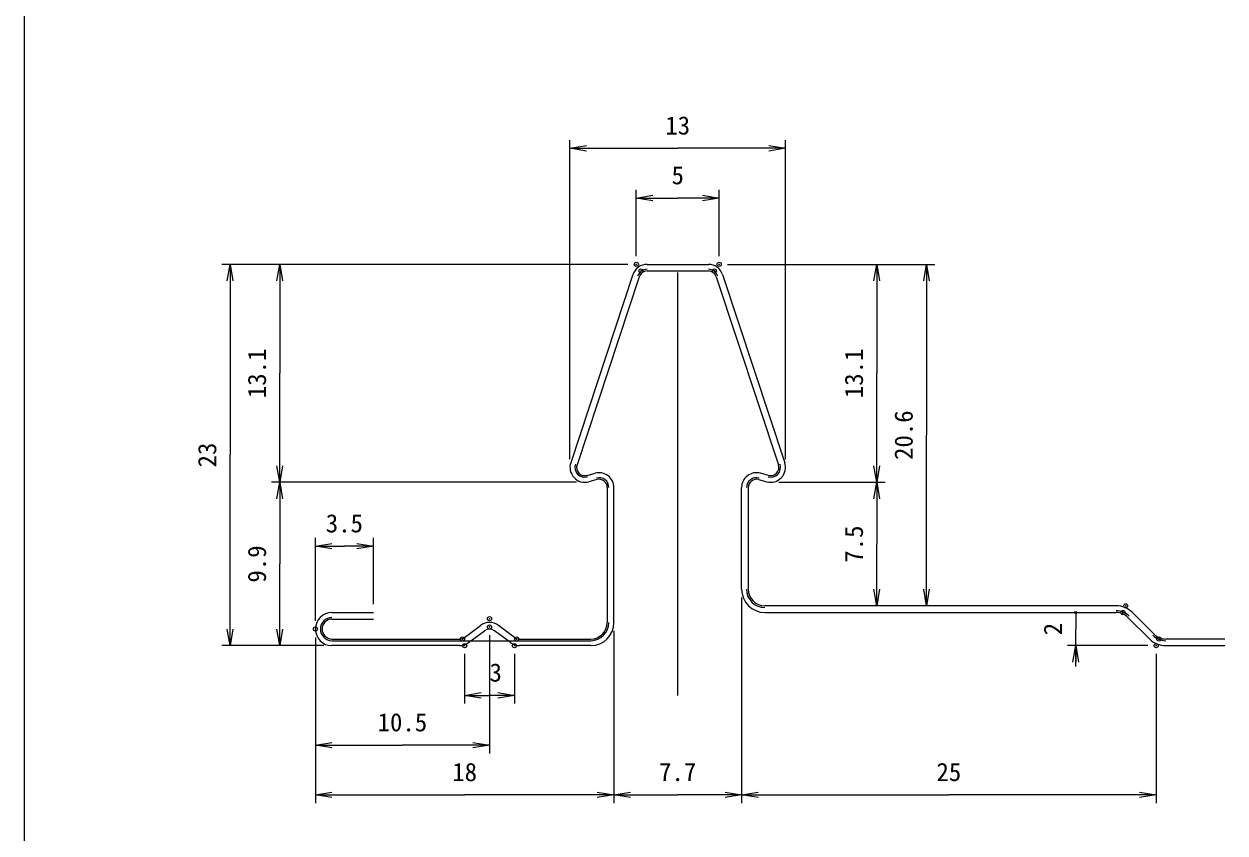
# Model space of a CAD drawing. Units: millimetres on the paper. Extents: x -208 to 189, y -250 to 139.
# Drawn here: x -208.4 to -63.6, y -61 to 36.6 of the extents above; entities that cross this region are included whole.
import ezdxf
from ezdxf.enums import TextEntityAlignment as Align

# ---------------------------------------------------------------- set-up
doc = ezdxf.new("R2010")
doc.units = ezdxf.units.MM
doc.header["$PDMODE"] = 32
doc.header["$PDSIZE"] = 0.5
for name, color, linetype, lineweight in [('0-0_寸法', 7, 'Continuous', 18), ('0-3', 6, 'Continuous', 18), ('1-1', 3, 'Continuous', 18), ('F-F', 5, 'Continuous', 18)]:
    doc.layers.add(name, color=color, linetype=linetype, lineweight=lineweight)
doc.styles.add('ＭＳ ゴシック', font='')
doc.styles.get('ＭＳ ゴシック').set_extended_font_data('MS Gothic')

# ---------------------------------------------------------------- blocks, each defined once
blk = doc.blocks.new('_OPEN')
at = {"layer": '0-0_寸法'}
blk.add_line((0, 0), (-1, 0), dxfattribs=at)
blk.add_lwpolyline([(-1, 0.1667), (0, 0), (-1, -0.1667)], dxfattribs=at)
blk = doc.blocks.new('D34')
at = {"layer": '0-3'}
for p, q in [((61, 137), (61, 145)), ((71, 137), (71, 145)), ((61, 144), (66, 144)), ((71, 144), (66, 144))]:
    blk.add_line(p, q, dxfattribs=at)
at = {"layer": '0-3', "xscale": 2, "yscale": 2, "rotation": 180}
blk.add_blockref('_OPEN', (61, 144), dxfattribs=at)
at = {"layer": '0-3', "xscale": 2, "yscale": 2}
blk.add_blockref('_OPEN', (71, 144), dxfattribs=at)
at = {"layer": '0-3', "color": 7, "style": 'ＭＳ ゴシック'}
blk.add_text('5', height=2.2, dxfattribs=at).set_placement((65.25, 145), align=Align.BOTTOM_LEFT)
blk = doc.blocks.new('D35')
at = {"layer": '0-3'}
for p, q in [((53, 112.508), (53, 151)), ((79, 112.508), (79, 151)), ((53, 150), (66, 150)), ((79, 150), (66, 150))]:
    blk.add_line(p, q, dxfattribs=at)
at = {"layer": '0-3', "xscale": 2, "yscale": 2, "rotation": 180}
blk.add_blockref('_OPEN', (53, 150), dxfattribs=at)
at = {"layer": '0-3', "xscale": 2, "yscale": 2}
blk.add_blockref('_OPEN', (79, 150), dxfattribs=at)
at = {"layer": '0-3', "color": 7, "style": 'ＭＳ ゴシック'}
blk.add_text('13', height=2.199, dxfattribs=at).set_placement((64.5, 151), align=Align.BOTTOM_LEFT)
blk = doc.blocks.new('D36')
at = {"layer": '0-3'}
for p, q in [((22.3, 93), (22.3, 103)), ((29.3, 95), (29.3, 103)), ((22.3, 102), (25.8, 102)), ((29.3, 102), (25.8, 102))]:
    blk.add_line(p, q, dxfattribs=at)
at = {"layer": '0-3', "xscale": 2, "yscale": 2, "rotation": 180}
blk.add_blockref('_OPEN', (22.3, 102), dxfattribs=at)
at = {"layer": '0-3', "xscale": 2, "yscale": 2}
blk.add_blockref('_OPEN', (29.3, 102), dxfattribs=at)
at = {"layer": '0-3', "color": 7, "style": 'ＭＳ ゴシック'}
blk.add_text('3.5', height=2.199, dxfattribs=at).set_placement((23.55, 103), align=Align.BOTTOM_LEFT)
blk = doc.blocks.new('D37')
at = {"layer": '0-3'}
for p, q in [((22.3, 91), (22.3, 77)), ((43.3, 91.25), (43.3, 77)), ((22.3, 78), (32.8, 78)), ((43.3, 78), (32.8, 78))]:
    blk.add_line(p, q, dxfattribs=at)
at = {"layer": '0-3', "xscale": 2, "yscale": 2, "rotation": 180}
blk.add_blockref('_OPEN', (22.3, 78), dxfattribs=at)
at = {"layer": '0-3', "xscale": 2, "yscale": 2}
blk.add_blockref('_OPEN', (43.3, 78), dxfattribs=at)
at = {"layer": '0-3', "color": 7, "style": 'ＭＳ ゴシック'}
blk.add_text('10.5', height=2.199, dxfattribs=at).set_placement((29.8, 79), align=Align.BOTTOM_LEFT)
blk = doc.blocks.new('D38')
at = {"layer": '0-3'}
for p, q in [((40.3, 89), (40.3, 83)), ((46.3, 89), (46.3, 83)), ((40.3, 84), (43.3, 84)), ((46.3, 84), (43.3, 84))]:
    blk.add_line(p, q, dxfattribs=at)
at = {"layer": '0-3', "xscale": 2, "yscale": 2, "rotation": 180}
blk.add_blockref('_OPEN', (40.3, 84), dxfattribs=at)
at = {"layer": '0-3', "xscale": 2, "yscale": 2}
blk.add_blockref('_OPEN', (46.3, 84), dxfattribs=at)
at = {"layer": '0-3', "color": 7, "style": 'ＭＳ ゴシック'}
blk.add_text(' 3', height=2.199, dxfattribs=at).set_placement((41.8, 85), align=Align.BOTTOM_LEFT)
blk = doc.blocks.new('D39')
at = {"layer": '0-3'}
for p, q in [((22.3, 91), (22.3, 71)), ((22.3, 72), (40.3, 72)), ((58.3, 72), (40.3, 72))]:
    blk.add_line(p, q, dxfattribs=at)
at = {"layer": '0-3', "xscale": 2, "yscale": 2, "rotation": 180}
blk.add_blockref('_OPEN', (22.3, 72), dxfattribs=at)
at = {"layer": '0-3', "xscale": 2, "yscale": 2}
blk.add_blockref('_OPEN', (58.3, 72), dxfattribs=at)
at = {"layer": '0-3', "color": 7, "style": 'ＭＳ ゴシック'}
blk.add_text('18', height=2.199, dxfattribs=at).set_placement((38.8, 73), align=Align.BOTTOM_LEFT)
blk = doc.blocks.new('D40')
at = {"layer": '0-3'}
for p, q in [((58.3, 91.8), (58.3, 71)), ((58.3, 72), (66, 72)), ((73.7, 72), (66, 72))]:
    blk.add_line(p, q, dxfattribs=at)
at = {"layer": '0-3', "xscale": 2, "yscale": 2, "rotation": 180}
blk.add_blockref('_OPEN', (58.3, 72), dxfattribs=at)
at = {"layer": '0-3', "xscale": 2, "yscale": 2}
blk.add_blockref('_OPEN', (73.7, 72), dxfattribs=at)
at = {"layer": '0-3', "color": 7, "style": 'ＭＳ ゴシック'}
blk.add_text('7.7', height=2.199, dxfattribs=at).set_placement((63.75, 73), align=Align.BOTTOM_LEFT)
blk = doc.blocks.new('D41')
at = {"layer": '0-3'}
for p, q in [((73.7, 95.8), (73.7, 71)), ((123.7, 89), (123.7, 71)), ((73.7, 72), (98.7, 72)), ((123.7, 72), (98.7, 72))]:
    blk.add_line(p, q, dxfattribs=at)
at = {"layer": '0-3', "xscale": 2, "yscale": 2, "rotation": 180}
blk.add_blockref('_OPEN', (73.7, 72), dxfattribs=at)
at = {"layer": '0-3', "xscale": 2, "yscale": 2}
blk.add_blockref('_OPEN', (123.7, 72), dxfattribs=at)
at = {"layer": '0-3', "color": 7, "style": 'ＭＳ ゴシック'}
blk.add_text('25', height=2.199, dxfattribs=at).set_placement((97.2, 73), align=Align.BOTTOM_LEFT)
blk = doc.blocks.new('D42')
at = {"layer": '0-3'}
for p, q in [((72, 136), (97, 136)), ((96, 136), (96, 115.4)), ((96, 94.8), (96, 115.4))]:
    blk.add_line(p, q, dxfattribs=at)
at = {"layer": '0-3', "xscale": 2, "yscale": 2}
for p, rotation in [((96, 136), 90), ((96, 94.8), 270)]:
    blk.add_blockref('_OPEN', p, dxfattribs=dict(at, rotation=rotation))
at = {"layer": '0-3', "color": 7, "style": 'ＭＳ ゴシック'}
blk.add_text('20.6', height=2.199, rotation=90, dxfattribs=at).set_placement((95, 112.4), align=Align.BOTTOM_LEFT)
blk = doc.blocks.new('D43')
at = {"layer": '0-3'}
for p in [(90, 109.708), (90, 94.8)]:
    blk.add_line(p, (90, 102.254), dxfattribs=at)
at = {"layer": '0-3', "xscale": 2, "yscale": 2}
for p, rotation in [((90, 109.708), 90), ((90, 94.8), 270)]:
    blk.add_blockref('_OPEN', p, dxfattribs=dict(at, rotation=rotation))
at = {"layer": '0-3', "color": 7, "style": 'ＭＳ ゴシック'}
blk.add_text('7.5', height=2.199, rotation=90, dxfattribs=at).set_placement((89, 100.004), align=Align.BOTTOM_LEFT)
blk = doc.blocks.new('D44')
at = {"layer": '0-3'}
for p, q in [((72, 136), (91, 136)), ((90, 136), (90, 122.854)), ((90, 109.708), (90, 122.854)), ((78.2, 109.708), (91, 109.708))]:
    blk.add_line(p, q, dxfattribs=at)
at = {"layer": '0-3', "xscale": 2, "yscale": 2}
for p, rotation in [((90, 136), 90), ((90, 109.708), 270)]:
    blk.add_blockref('_OPEN', p, dxfattribs=dict(at, rotation=rotation))
at = {"layer": '0-3', "color": 7, "style": 'ＭＳ ゴシック'}
blk.add_text('13.1', height=2.199, rotation=90, dxfattribs=at).set_placement((89, 119.854), align=Align.BOTTOM_LEFT)
blk = doc.blocks.new('_DOT')
at = {"layer": '0-0_寸法'}
blk.add_line((-0.5, 0), (-1, 0), dxfattribs=at)
blk.add_circle((0, 0), 0.25, dxfattribs=at)
blk.add_circle((0, 0), 0.25, dxfattribs=at)
blk = doc.blocks.new('D45')
at = {"layer": '0-3'}
for p, q in [((114, 94), (114, 92)), ((114, 87.5), (114, 92)), ((122.7, 90), (113, 90))]:
    blk.add_line(p, q, dxfattribs=at)
at = {"layer": '0-3', "rotation": 90}
for name, p, xscale, yscale in [('_DOT', (114, 94), 0.5333333, 0.5333333), ('_OPEN', (114, 90), 2, 2)]:
    blk.add_blockref(name, p, dxfattribs=dict(at, xscale=xscale, yscale=yscale))
at = {"layer": '0-3', "color": 7, "style": 'ＭＳ ゴシック'}
blk.add_text('2', height=2.2, rotation=90, dxfattribs=at).set_placement((113, 91.25), align=Align.BOTTOM_LEFT)
blk = doc.blocks.new('D53')
at = {"layer": '0-3'}
for p, q in [((18, 109.708), (18, 99.854)), ((18, 90), (18, 99.854)), ((23.3, 90), (17, 90))]:
    blk.add_line(p, q, dxfattribs=at)
at = {"layer": '0-3', "xscale": 2, "yscale": 2}
for p, rotation in [((18, 109.708), 90), ((18, 90), 270)]:
    blk.add_blockref('_OPEN', p, dxfattribs=dict(at, rotation=rotation))
at = {"layer": '0-3', "color": 7, "style": 'ＭＳ ゴシック'}
blk.add_text('9.9', height=2.199, rotation=90, dxfattribs=at).set_placement((17, 97.604), align=Align.BOTTOM_LEFT)
blk = doc.blocks.new('D54')
at = {"layer": '0-3'}
for p, q in [((60, 136), (17, 136)), ((18, 136), (18, 122.854)), ((18, 109.708), (18, 122.854)), ((53.8, 109.708), (17, 109.708))]:
    blk.add_line(p, q, dxfattribs=at)
at = {"layer": '0-3', "xscale": 2, "yscale": 2}
for p, rotation in [((18, 136), 90), ((18, 109.708), 270)]:
    blk.add_blockref('_OPEN', p, dxfattribs=dict(at, rotation=rotation))
at = {"layer": '0-3', "color": 7, "style": 'ＭＳ ゴシック'}
blk.add_text('13.1', height=2.199, rotation=90, dxfattribs=at).set_placement((17, 119.854), align=Align.BOTTOM_LEFT)
blk = doc.blocks.new('D55')
at = {"layer": '0-3'}
for p, q in [((60, 136), (11, 136)), ((12, 136), (12, 113)), ((12, 90), (12, 113)), ((23.3, 90), (11, 90))]:
    blk.add_line(p, q, dxfattribs=at)
at = {"layer": '0-3', "xscale": 2, "yscale": 2}
for p, rotation in [((12, 136), 90), ((12, 90), 270)]:
    blk.add_blockref('_OPEN', p, dxfattribs=dict(at, rotation=rotation))
at = {"layer": '0-3', "color": 7, "style": 'ＭＳ ゴシック'}
blk.add_text('23', height=2.199, rotation=90, dxfattribs=at).set_placement((11, 111.5), align=Align.BOTTOM_LEFT)

msp = doc.modelspace()

# ---------------------------------------------------------------- linework, layer by layer
at = {"layer": '1-1'}
for p, q in [((-133.292, 7.588), (-125.894, 7.588)), ((-135.001, 6.353), (-142.502, -16.339)), ((-134.242, 6.101), (-141.743, -16.59)), ((-133.292, 6.788), (-125.894, 6.788)), ((-129.593, -44.412), (-129.593, 6.588)), ((-124.944, 6.101), (-117.444, -16.59)), ((-124.185, 6.353), (-116.684, -16.339)), ((-140.534, -17.87), (-139.559, -17.609)), ((-139.352, -18.381), (-140.327, -18.643)), ((-119.834, -18.381), (-118.859, -18.643)), ((-118.652, -17.87), (-119.627, -17.609)), ((-138.093, -19.347), (-138.093, -35.612)), ((-137.293, -35.612), (-137.293, -19.347)), ((-121.893, -31.612), (-121.893, -19.347)), ((-121.093, -19.347), (-121.093, -31.612)), ((-171.293, -34.412), (-166.293, -34.412)), ((-76.722, -33.612), (-119.093, -33.612)), ((-119.093, -34.412), (-76.722, -34.412)), ((-72.148, -37.027), (-74.742, -34.432)), ((-171.293, -35.212), (-166.293, -35.212)), ((-155.293, -37.412), (-153.373, -35.972)), ((-149.293, -37.412), (-151.213, -35.972)), ((-75.307, -34.998), (-72.713, -37.592)), ((-171.293, -37.612), (-155.893, -37.612)), ((-154.813, -38.052), (-152.893, -36.612)), ((-149.773, -38.052), (-151.693, -36.612)), ((-148.693, -37.612), (-140.093, -37.612)), ((-63.593, -37.612), (-70.733, -37.612)), ((-155.893, -38.412), (-171.293, -38.412)), ((-140.093, -38.412), (-148.693, -38.412)), ((-70.733, -38.412), (-63.593, -38.412))]:
    msp.add_line(p, q, dxfattribs=at)
at = {"layer": '1-1', "color": 1}
msp.add_line((-171.293, -37.812), (-140.093, -37.812), dxfattribs=at)
at = {"layer": '1-1'}
for centre, radius, start, end in [((-133.292, 5.788), 1.8, 90, 161.70852), ((-125.894, 5.788), 1.8, 18.29148, 90), ((-133.292, 5.788), 1, 90, 161.70852), ((-125.894, 5.788), 1, 18.29148, 90), ((-140.793, -16.904), 1.8, 161.70852, 285), ((-140.793, -16.904), 1, 161.70852, 285), ((-118.393, -16.904), 1.8, 255, 18.29148), ((-118.393, -16.904), 1, 255, 18.29148), ((-139.093, -19.347), 1.8, 0, 105), ((-139.093, -19.347), 1, 0, 105), ((-120.093, -19.347), 1.8, 75, 180), ((-120.093, -19.347), 1, 75, 180), ((-119.093, -31.612), 2.8, 180, 270), ((-119.093, -31.612), 2, 180, 270), ((-171.293, -36.412), 2, 90, 270), ((-76.722, -36.412), 2.8, 45, 90), ((-76.722, -36.412), 2, 45, 90), ((-171.293, -36.412), 1.2, 90, 270), ((-152.293, -37.412), 1.8, 53.1301, 126.8699), ((-140.093, -35.612), 2, 270, 0), ((-140.093, -35.612), 2.8, 270, 0), ((-155.893, -36.612), 1, 270, 306.8699), ((-152.293, -37.412), 1, 53.1301, 126.8699), ((-148.693, -36.612), 1, 233.1301, 270), ((-70.733, -35.612), 2.8, 225, 270), ((-70.733, -35.612), 2, 225, 270), ((-155.893, -36.612), 1.8, 270, 306.8699), ((-148.693, -36.612), 1.8, 233.1301, 270)]:
    msp.add_arc(centre, radius, start, end, dxfattribs=at)
at = {"layer": '1-1', "color": 1}
for centre, radius, start, end in [((-133.292, 5.788), 1.2, 90, 161.70852), ((-125.894, 5.788), 1.2, 18.29148, 90), ((-140.793, -16.904), 1.2, 161.70852, 285), ((-118.393, -16.904), 1.2, 255, 18.29148), ((-139.093, -19.347), 1.2, 0, 105), ((-120.093, -19.347), 1.2, 75, 180), ((-119.093, -31.612), 2.2, 180, 270), ((-76.722, -36.412), 2.2, 45, 90), ((-171.293, -36.412), 1.4, 90, 270), ((-140.093, -35.612), 2.2, 270, 0), ((-70.733, -35.612), 2.2, 225, 270)]:
    msp.add_arc(centre, radius, start, end, dxfattribs=at)
at = {"layer": '1-1'}
for p in [(-134.593, 7.588), (-124.593, 7.588), (-134.015, 6.788), (-125.171, 6.788), (-75.893, -34.412), (-75.562, -33.612), (-173.293, -36.412), (-152.293, -35.162), (-152.293, -36.162), (-155.56, -37.612), (-149.026, -37.612), (-71.562, -37.612), (-155.293, -38.412), (-149.293, -38.412), (-71.893, -38.412)]:
    msp.add_point(p, dxfattribs=at)
at = {"layer": 'F-F', "color": 7}
for p, q in [((-208.437, 139.449), (-208.437, -139.581)), ((-208.427, 139.449), (-208.427, -139.581))]:
    msp.add_line(p, q, dxfattribs=at)

# ---------------------------------------------------------------- block references
at = {"layer": '1-1'}
for name in ['D35', 'D34', 'D55', 'D54', 'D42', 'D44', 'D53', 'D43', 'D36', 'D41', 'D45', 'D37', 'D39', 'D40', 'D38']:
    msp.add_blockref(name, (-195.593, -128.412), dxfattribs=at)

doc.saveas('drawing.dxf')
